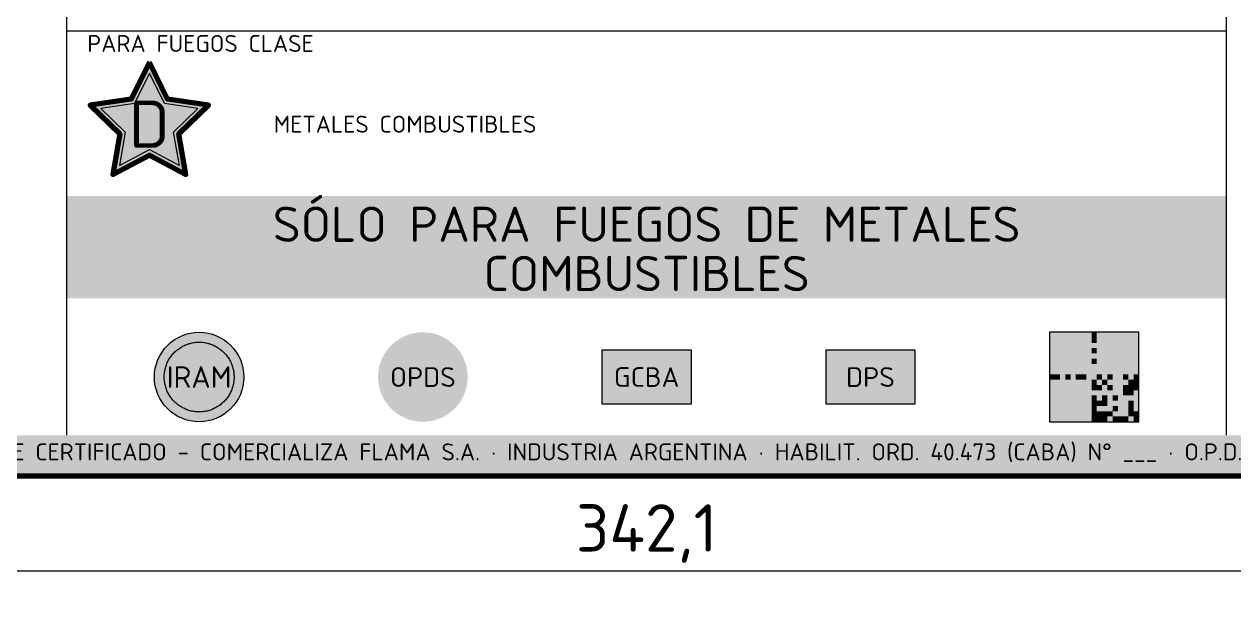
# Model space of a CAD drawing. Header units: millimetres. Extents: x 0 to 2208, y 0 to 420.
# Drawn here: x 1742.1 to 1831.3, y 230.8 to 273.2 of the extents above; entities that cross this region are included whole.
import ezdxf
from ezdxf.enums import TextEntityAlignment as Align

# ---------------------------------------------------------------- set-up
doc = ezdxf.new("R2010")
doc.units = ezdxf.units.MM
for name, color, linetype, lineweight in [('01-VISIBLE', 7, 'CONTINUOUS', 70), ('04-COTA', 3, 'CONTINUOUS', 18), ('08-FINA', 5, 'CONTINUOUS', 18), ('13-GRAFICA', 30, 'CONTINUOUS', 18)]:
    doc.layers.add(name, color=color, linetype=linetype, lineweight=lineweight)
doc.styles.add('ISO3098', font='isocpeur.ttf')
doc.dimstyles.new('FLAMA-IRAM', dxfattribs={"dimtxt": 3.5, "dimasz": 3.5, "dimexe": 2, "dimexo": 1.5, "dimgap": 1, "dimtad": 1, "dimdec": 1, "dimtxsty": 'ISO3098', "dimblk": 'IRAM_FLECHA', "dimblk1": 'IRAM_FLECHA', "dimblk2": 'IRAM_FLECHA', "dimcen": 2.5, "dimclrd": 256, "dimclre": 256, "dimclrt": 256, "dimazin": 3, "dimtfac": 1, "dimtmove": 0, "dimatfit": 3, "dimlwd": 18, "dimlwe": 18})

# ---------------------------------------------------------------- blocks, each defined once
blk = doc.blocks.new('IRAM_FLECHA')
blk.add_solid([(0, 0), (-1, 0.125), (-1, -0.125)])

msp = doc.modelspace()

# ---------------------------------------------------------------- hatches: boundary and pattern name
at = {"layer": '13-GRAFICA', "true_color": 0xffd200}
h = msp.add_hatch(color=7, dxfattribs=at)
h.dxf.hatch_style = 1
h.paths.add_polyline_path([(1751.32, 270.354), (1749.973, 267.624), (1746.959, 267.186), (1749.14, 265.061), (1748.625, 262.06), (1751.32, 263.477), (1754.015, 262.06), (1753.5, 265.061), (1755.681, 267.186), (1752.668, 267.624)])
h = msp.add_hatch(color=7, dxfattribs=at)
h.dxf.hatch_style = 1
h.paths.add_polyline_path([(1830.765, 252.924), (1830.765, 260.464), (1745.235, 260.464), (1745.235, 252.924)])
at = {"layer": '13-GRAFICA', "true_color": 0x005eaa}
h = msp.add_hatch(color=7, dxfattribs=at)
h.dxf.hatch_style = 1
h.paths.add_polyline_path([(1758.289, 247.103), (1758.287, 246.995), (1758.282, 246.887), (1758.273, 246.779), (1758.261, 246.672), (1758.245, 246.565), (1758.226, 246.459), (1758.203, 246.353), (1758.177, 246.249), (1758.147, 246.145), (1758.114, 246.042), (1758.078, 245.94), (1758.038, 245.84), (1757.995, 245.741), (1757.949, 245.643), (1757.899, 245.547), (1757.847, 245.452), (1757.791, 245.36), (1757.733, 245.269), (1757.671, 245.18), (1757.607, 245.093), (1757.54, 245.009), (1757.47, 244.926), (1757.397, 244.846), (1757.322, 244.769), (1757.245, 244.694), (1757.165, 244.621), (1757.082, 244.551), (1756.998, 244.484), (1756.911, 244.42), (1756.822, 244.358), (1756.731, 244.3), (1756.639, 244.244), (1756.544, 244.192), (1756.448, 244.142), (1756.35, 244.096), (1756.251, 244.053), (1756.151, 244.013), (1756.049, 243.977), (1755.946, 243.944), (1755.842, 243.914), (1755.738, 243.888), (1755.632, 243.865), (1755.526, 243.846), (1755.419, 243.83), (1755.312, 243.818), (1755.204, 243.809), (1755.096, 243.804), (1754.988, 243.802), (1754.88, 243.804), (1754.772, 243.809), (1754.664, 243.818), (1754.557, 243.83), (1754.45, 243.846), (1754.344, 243.865), (1754.238, 243.888), (1754.134, 243.914), (1754.03, 243.944), (1753.927, 243.977), (1753.825, 244.013), (1753.725, 244.053), (1753.626, 244.096), (1753.528, 244.142), (1753.432, 244.192), (1753.337, 244.244), (1753.245, 244.3), (1753.154, 244.358), (1753.065, 244.42), (1752.978, 244.484), (1752.894, 244.551), (1752.811, 244.621), (1752.731, 244.694), (1752.654, 244.769), (1752.579, 244.846), (1752.506, 244.926), (1752.436, 245.009), (1752.369, 245.093), (1752.305, 245.18), (1752.243, 245.269), (1752.185, 245.36), (1752.129, 245.452), (1752.077, 245.547), (1752.027, 245.643), (1751.981, 245.741), (1751.938, 245.84), (1751.898, 245.94), (1751.862, 246.042), (1751.829, 246.145), (1751.799, 246.249), (1751.773, 246.353), (1751.75, 246.459), (1751.731, 246.565), (1751.715, 246.672), (1751.703, 246.779), (1751.694, 246.887), (1751.689, 246.995), (1751.687, 247.103), (1751.689, 247.211), (1751.694, 247.319), (1751.703, 247.427), (1751.715, 247.534), (1751.731, 247.641), (1751.75, 247.747), (1751.773, 247.853), (1751.799, 247.957), (1751.829, 248.061), (1751.862, 248.164), (1751.898, 248.266), (1751.938, 248.366), (1751.981, 248.465), (1752.027, 248.563), (1752.077, 248.659), (1752.129, 248.754), (1752.185, 248.846), (1752.243, 248.937), (1752.305, 249.026), (1752.369, 249.113), (1752.436, 249.197), (1752.506, 249.28), (1752.579, 249.36), (1752.654, 249.437), (1752.731, 249.512), (1752.811, 249.585), (1752.894, 249.655), (1752.978, 249.722), (1753.065, 249.786), (1753.154, 249.848), (1753.245, 249.906), (1753.337, 249.962), (1753.432, 250.014), (1753.528, 250.064), (1753.626, 250.11), (1753.725, 250.153), (1753.825, 250.193), (1753.927, 250.229), (1754.03, 250.262), (1754.134, 250.292), (1754.238, 250.318), (1754.344, 250.341), (1754.45, 250.36), (1754.557, 250.376), (1754.664, 250.388), (1754.772, 250.397), (1754.88, 250.402), (1754.988, 250.404), (1755.096, 250.402), (1755.204, 250.397), (1755.312, 250.388), (1755.419, 250.376), (1755.526, 250.36), (1755.632, 250.341), (1755.738, 250.318), (1755.842, 250.292), (1755.946, 250.262), (1756.049, 250.229), (1756.151, 250.193), (1756.251, 250.153), (1756.35, 250.11), (1756.448, 250.064), (1756.544, 250.014), (1756.639, 249.962), (1756.731, 249.906), (1756.822, 249.848), (1756.911, 249.786), (1756.998, 249.722), (1757.082, 249.655), (1757.165, 249.585), (1757.245, 249.512), (1757.322, 249.437), (1757.397, 249.36), (1757.47, 249.28), (1757.54, 249.197), (1757.607, 249.113), (1757.671, 249.026), (1757.733, 248.937), (1757.791, 248.846), (1757.847, 248.754), (1757.899, 248.659), (1757.949, 248.563), (1757.995, 248.465), (1758.038, 248.366), (1758.078, 248.266), (1758.114, 248.164), (1758.147, 248.061), (1758.177, 247.957), (1758.203, 247.853), (1758.226, 247.747), (1758.245, 247.641), (1758.261, 247.534), (1758.273, 247.427), (1758.282, 247.319), (1758.287, 247.211)])
at = {"layer": '13-GRAFICA', "true_color": 0x009146}
h = msp.add_hatch(color=7, dxfattribs=at)
h.dxf.hatch_style = 1
h.paths.add_polyline_path([(1774.795, 247.103), (1774.793, 246.995), (1774.788, 246.887), (1774.779, 246.779), (1774.767, 246.672), (1774.751, 246.565), (1774.732, 246.459), (1774.709, 246.353), (1774.683, 246.249), (1774.653, 246.145), (1774.62, 246.042), (1774.584, 245.94), (1774.544, 245.84), (1774.501, 245.741), (1774.455, 245.643), (1774.405, 245.547), (1774.353, 245.452), (1774.297, 245.36), (1774.239, 245.269), (1774.177, 245.18), (1774.113, 245.093), (1774.046, 245.009), (1773.976, 244.926), (1773.903, 244.846), (1773.828, 244.769), (1773.751, 244.694), (1773.671, 244.621), (1773.588, 244.551), (1773.504, 244.484), (1773.417, 244.42), (1773.328, 244.358), (1773.237, 244.3), (1773.145, 244.244), (1773.05, 244.192), (1772.954, 244.142), (1772.856, 244.096), (1772.757, 244.053), (1772.657, 244.013), (1772.555, 243.977), (1772.452, 243.944), (1772.348, 243.914), (1772.244, 243.888), (1772.138, 243.865), (1772.032, 243.846), (1771.925, 243.83), (1771.818, 243.818), (1771.71, 243.809), (1771.602, 243.804), (1771.494, 243.802), (1771.386, 243.804), (1771.278, 243.809), (1771.17, 243.818), (1771.063, 243.83), (1770.956, 243.846), (1770.85, 243.865), (1770.744, 243.888), (1770.64, 243.914), (1770.536, 243.944), (1770.433, 243.977), (1770.331, 244.013), (1770.231, 244.053), (1770.132, 244.096), (1770.034, 244.142), (1769.938, 244.192), (1769.843, 244.244), (1769.751, 244.3), (1769.66, 244.358), (1769.571, 244.42), (1769.484, 244.484), (1769.4, 244.551), (1769.317, 244.621), (1769.237, 244.694), (1769.16, 244.769), (1769.085, 244.846), (1769.012, 244.926), (1768.942, 245.009), (1768.875, 245.093), (1768.811, 245.18), (1768.749, 245.269), (1768.691, 245.36), (1768.635, 245.452), (1768.583, 245.547), (1768.533, 245.643), (1768.487, 245.741), (1768.444, 245.84), (1768.404, 245.94), (1768.368, 246.042), (1768.335, 246.145), (1768.305, 246.249), (1768.279, 246.353), (1768.256, 246.459), (1768.237, 246.565), (1768.221, 246.672), (1768.209, 246.779), (1768.2, 246.887), (1768.195, 246.995), (1768.193, 247.103), (1768.195, 247.211), (1768.2, 247.319), (1768.209, 247.427), (1768.221, 247.534), (1768.237, 247.641), (1768.256, 247.747), (1768.279, 247.853), (1768.305, 247.957), (1768.335, 248.061), (1768.368, 248.164), (1768.404, 248.266), (1768.444, 248.366), (1768.487, 248.465), (1768.533, 248.563), (1768.583, 248.659), (1768.635, 248.754), (1768.691, 248.846), (1768.749, 248.937), (1768.811, 249.026), (1768.875, 249.113), (1768.942, 249.197), (1769.012, 249.28), (1769.085, 249.36), (1769.16, 249.437), (1769.237, 249.512), (1769.317, 249.585), (1769.4, 249.655), (1769.484, 249.722), (1769.571, 249.786), (1769.66, 249.848), (1769.751, 249.906), (1769.843, 249.962), (1769.938, 250.014), (1770.034, 250.064), (1770.132, 250.11), (1770.231, 250.153), (1770.331, 250.193), (1770.433, 250.229), (1770.536, 250.262), (1770.64, 250.292), (1770.744, 250.318), (1770.85, 250.341), (1770.956, 250.36), (1771.063, 250.376), (1771.17, 250.388), (1771.278, 250.397), (1771.386, 250.402), (1771.494, 250.404), (1771.602, 250.402), (1771.71, 250.397), (1771.818, 250.388), (1771.925, 250.376), (1772.032, 250.36), (1772.138, 250.341), (1772.244, 250.318), (1772.348, 250.292), (1772.452, 250.262), (1772.555, 250.229), (1772.657, 250.193), (1772.757, 250.153), (1772.856, 250.11), (1772.954, 250.064), (1773.05, 250.014), (1773.145, 249.962), (1773.237, 249.906), (1773.328, 249.848), (1773.417, 249.786), (1773.504, 249.722), (1773.588, 249.655), (1773.671, 249.585), (1773.751, 249.512), (1773.828, 249.437), (1773.903, 249.36), (1773.976, 249.28), (1774.046, 249.197), (1774.113, 249.113), (1774.177, 249.026), (1774.239, 248.937), (1774.297, 248.846), (1774.353, 248.754), (1774.405, 248.659), (1774.455, 248.563), (1774.501, 248.465), (1774.544, 248.366), (1774.584, 248.266), (1774.62, 248.164), (1774.653, 248.061), (1774.683, 247.957), (1774.709, 247.853), (1774.732, 247.747), (1774.751, 247.641), (1774.767, 247.534), (1774.779, 247.427), (1774.788, 247.319), (1774.793, 247.211)])
at = {"layer": '13-GRAFICA', "true_color": 0xffffff}
h = msp.add_hatch(color=7, dxfattribs=at)
h.dxf.hatch_style = 1
h.paths.add_polyline_path([(1824.313, 243.802), (1824.313, 250.404), (1817.711, 250.404), (1817.711, 243.802)])
at = {"layer": '13-GRAFICA', "true_color": 0x191919}
h = msp.add_hatch(color=7, dxfattribs=at)
h.dxf.hatch_style = 1
h.paths.add_polyline_path([(1817.711, 250.404), (1818.099, 250.404), (1818.099, 250.016), (1818.099, 248.074), (1818.099, 247.686), (1817.711, 247.686)])
h = msp.add_hatch(color=7, dxfattribs=at)
h.dxf.hatch_style = 1
h.paths.add_polyline_path([(1820.041, 250.404), (1820.041, 250.016), (1818.099, 250.016), (1818.099, 250.404)])
h = msp.add_hatch(color=7, dxfattribs=at)
h.dxf.hatch_style = 1
h.paths.add_polyline_path([(1820.429, 250.404), (1820.429, 247.686), (1820.041, 247.686), (1820.041, 248.074), (1820.041, 250.016), (1820.041, 250.404)])
h = msp.add_hatch(color=7, dxfattribs=at)
h.dxf.hatch_style = 1
h.paths.add_polyline_path([(1821.206, 250.016), (1821.206, 250.404), (1820.818, 250.404), (1820.818, 250.016)])
h = msp.add_hatch(color=7, dxfattribs=at)
h.dxf.hatch_style = 1
h.paths.add_polyline_path([(1821.206, 249.627), (1821.206, 250.016), (1820.818, 250.016), (1820.818, 249.627)])
h = msp.add_hatch(color=7, dxfattribs=at)
h.dxf.hatch_style = 1
h.paths.add_polyline_path([(1821.595, 250.404), (1821.983, 250.404), (1821.983, 250.016), (1821.983, 248.074), (1821.983, 247.686), (1821.595, 247.686)])
h = msp.add_hatch(color=7, dxfattribs=at)
h.dxf.hatch_style = 1
h.paths.add_polyline_path([(1823.925, 250.404), (1823.925, 250.016), (1821.983, 250.016), (1821.983, 250.404)])
h = msp.add_hatch(color=7, dxfattribs=at)
h.dxf.hatch_style = 1
h.paths.add_polyline_path([(1824.313, 250.404), (1824.313, 247.686), (1823.925, 247.686), (1823.925, 248.074), (1823.925, 250.016), (1823.925, 250.404)])
at = {"layer": '13-GRAFICA', "true_color": 0xffd200}
h = msp.add_hatch(color=7, dxfattribs=at)
h.dxf.hatch_style = 1
h.paths.add_polyline_path([(1791.301, 245.122), (1791.301, 249.084), (1784.699, 249.084), (1784.699, 245.122)])
at = {"layer": '13-GRAFICA', "true_color": 0x00468c}
h = msp.add_hatch(color=7, dxfattribs=at)
h.dxf.hatch_style = 1
h.paths.add_polyline_path([(1807.807, 245.122), (1807.807, 249.084), (1801.205, 249.084), (1801.205, 245.122)])
at = {"layer": '13-GRAFICA', "true_color": 0x191919}
h = msp.add_hatch(color=7, dxfattribs=at)
h.dxf.hatch_style = 1
h.paths.add_polyline_path([(1819.653, 248.462), (1818.488, 248.462), (1818.488, 249.627), (1819.653, 249.627)])
h = msp.add_hatch(color=7, dxfattribs=at)
h.dxf.hatch_style = 1
h.paths.add_polyline_path([(1821.206, 248.851), (1821.206, 249.239), (1820.818, 249.239), (1820.818, 248.851)])
h = msp.add_hatch(color=7, dxfattribs=at)
h.dxf.hatch_style = 1
h.paths.add_polyline_path([(1823.536, 248.462), (1822.371, 248.462), (1822.371, 249.627), (1823.536, 249.627)])
h = msp.add_hatch(color=7, dxfattribs=at)
h.dxf.hatch_style = 1
h.paths.add_polyline_path([(1818.099, 247.686), (1818.099, 248.074), (1820.041, 248.074), (1820.041, 247.686)])
h = msp.add_hatch(color=7, dxfattribs=at)
h.dxf.hatch_style = 1
h.paths.add_polyline_path([(1821.206, 248.074), (1821.206, 248.462), (1820.818, 248.462), (1820.818, 248.074)])
h = msp.add_hatch(color=7, dxfattribs=at)
h.dxf.hatch_style = 1
h.paths.add_polyline_path([(1821.983, 247.686), (1821.983, 248.074), (1823.925, 248.074), (1823.925, 247.686)])
h = msp.add_hatch(color=7, dxfattribs=at)
h.dxf.hatch_style = 1
h.paths.add_polyline_path([(1818.099, 246.909), (1818.099, 247.297), (1817.711, 247.297), (1817.711, 246.909)])
h = msp.add_hatch(color=7, dxfattribs=at)
h.dxf.hatch_style = 1
h.paths.add_polyline_path([(1818.488, 246.909), (1818.488, 247.297), (1818.099, 247.297), (1818.099, 246.909)])
h = msp.add_hatch(color=7, dxfattribs=at)
h.dxf.hatch_style = 1
h.paths.add_polyline_path([(1819.264, 246.909), (1819.264, 247.297), (1818.876, 247.297), (1818.876, 246.909)])
h = msp.add_hatch(color=7, dxfattribs=at)
h.dxf.hatch_style = 1
h.paths.add_polyline_path([(1820.041, 246.909), (1820.041, 247.297), (1819.653, 247.297), (1819.653, 246.909)])
h = msp.add_hatch(color=7, dxfattribs=at)
h.dxf.hatch_style = 1
h.paths.add_polyline_path([(1820.429, 246.909), (1820.429, 247.297), (1820.041, 247.297), (1820.041, 246.909)])
h = msp.add_hatch(color=7, dxfattribs=at)
h.dxf.hatch_style = 1
h.paths.add_polyline_path([(1821.595, 246.909), (1821.595, 247.297), (1821.206, 247.297), (1821.206, 246.909)])
h = msp.add_hatch(color=7, dxfattribs=at)
h.dxf.hatch_style = 1
h.paths.add_polyline_path([(1822.371, 246.909), (1822.371, 247.297), (1821.983, 247.297), (1821.983, 246.909)])
h = msp.add_hatch(color=7, dxfattribs=at)
h.dxf.hatch_style = 1
h.paths.add_polyline_path([(1823.536, 246.909), (1823.536, 247.297), (1823.148, 247.297), (1823.148, 246.909)])
h = msp.add_hatch(color=7, dxfattribs=at)
h.dxf.hatch_style = 1
h.paths.add_polyline_path([(1824.313, 246.909), (1824.313, 247.297), (1823.925, 247.297), (1823.925, 246.909)])
h = msp.add_hatch(color=7, dxfattribs=at)
h.dxf.hatch_style = 1
h.paths.add_polyline_path([(1817.711, 246.52), (1818.099, 246.52), (1818.099, 246.132), (1818.099, 244.19), (1818.099, 243.802), (1817.711, 243.802)])
h = msp.add_hatch(color=7, dxfattribs=at)
h.dxf.hatch_style = 1
h.paths.add_polyline_path([(1820.041, 246.52), (1820.041, 246.132), (1818.099, 246.132), (1818.099, 246.52)])
h = msp.add_hatch(color=7, dxfattribs=at)
h.dxf.hatch_style = 1
h.paths.add_polyline_path([(1820.429, 246.52), (1820.429, 243.802), (1820.041, 243.802), (1820.041, 244.19), (1820.041, 246.132), (1820.041, 246.52)])
h = msp.add_hatch(color=7, dxfattribs=at)
h.dxf.hatch_style = 1
h.paths.add_polyline_path([(1821.206, 246.52), (1821.206, 246.909), (1820.818, 246.909), (1820.818, 246.52)])
h = msp.add_hatch(color=7, dxfattribs=at)
h.dxf.hatch_style = 1
h.paths.add_polyline_path([(1821.206, 246.132), (1821.206, 246.52), (1820.818, 246.52), (1820.818, 246.132)])
h = msp.add_hatch(color=7, dxfattribs=at)
h.dxf.hatch_style = 1
h.paths.add_polyline_path([(1821.595, 246.132), (1821.595, 246.52), (1821.206, 246.52), (1821.206, 246.132)])
h = msp.add_hatch(color=7, dxfattribs=at)
h.dxf.hatch_style = 1
h.paths.add_polyline_path([(1821.983, 246.52), (1821.983, 246.909), (1821.595, 246.909), (1821.595, 246.52)])
h = msp.add_hatch(color=7, dxfattribs=at)
h.dxf.hatch_style = 1
h.paths.add_polyline_path([(1822.371, 246.132), (1822.371, 246.52), (1821.983, 246.52), (1821.983, 246.132)])
h = msp.add_hatch(color=7, dxfattribs=at)
h.dxf.hatch_style = 1
h.paths.add_polyline_path([(1823.536, 246.132), (1823.536, 246.52), (1823.148, 246.52), (1823.148, 246.132)])
h = msp.add_hatch(color=7, dxfattribs=at)
h.dxf.hatch_style = 1
h.paths.add_polyline_path([(1823.925, 246.52), (1823.925, 246.909), (1823.536, 246.909), (1823.536, 246.52)])
h = msp.add_hatch(color=7, dxfattribs=at)
h.dxf.hatch_style = 1
h.paths.add_polyline_path([(1823.925, 246.132), (1823.925, 246.52), (1823.536, 246.52), (1823.536, 246.132)])
h = msp.add_hatch(color=7, dxfattribs=at)
h.dxf.hatch_style = 1
h.paths.add_polyline_path([(1824.313, 246.52), (1824.313, 246.909), (1823.925, 246.909), (1823.925, 246.52)])
h = msp.add_hatch(color=7, dxfattribs=at)
h.dxf.hatch_style = 1
h.paths.add_polyline_path([(1824.313, 246.132), (1824.313, 246.52), (1823.925, 246.52), (1823.925, 246.132)])
h = msp.add_hatch(color=7, dxfattribs=at)
h.dxf.hatch_style = 1
h.paths.add_polyline_path([(1819.653, 244.579), (1818.488, 244.579), (1818.488, 245.744), (1819.653, 245.744)])
h = msp.add_hatch(color=7, dxfattribs=at)
h.dxf.hatch_style = 1
h.paths.add_polyline_path([(1821.206, 245.355), (1821.206, 245.744), (1820.818, 245.744), (1820.818, 245.355)])
h = msp.add_hatch(color=7, dxfattribs=at)
h.dxf.hatch_style = 1
h.paths.add_polyline_path([(1821.983, 245.355), (1821.983, 245.744), (1821.595, 245.744), (1821.595, 245.355)])
h = msp.add_hatch(color=7, dxfattribs=at)
h.dxf.hatch_style = 1
h.paths.add_polyline_path([(1822.76, 245.355), (1822.76, 245.744), (1822.371, 245.744), (1822.371, 245.355)])
h = msp.add_hatch(color=7, dxfattribs=at)
h.dxf.hatch_style = 1
h.paths.add_polyline_path([(1823.536, 245.744), (1823.536, 246.132), (1823.148, 246.132), (1823.148, 245.744)])
h = msp.add_hatch(color=7, dxfattribs=at)
h.dxf.hatch_style = 1
h.paths.add_polyline_path([(1823.925, 245.744), (1823.925, 246.132), (1823.536, 246.132), (1823.536, 245.744)])
h = msp.add_hatch(color=7, dxfattribs=at)
h.dxf.hatch_style = 1
h.paths.add_polyline_path([(1821.206, 244.967), (1821.206, 245.355), (1820.818, 245.355), (1820.818, 244.967)])
h = msp.add_hatch(color=7, dxfattribs=at)
h.dxf.hatch_style = 1
h.paths.add_polyline_path([(1821.206, 244.579), (1821.206, 244.967), (1820.818, 244.967), (1820.818, 244.579)])
h = msp.add_hatch(color=7, dxfattribs=at)
h.dxf.hatch_style = 1
h.paths.add_polyline_path([(1821.206, 244.19), (1821.206, 244.579), (1820.818, 244.579), (1820.818, 244.19)])
h = msp.add_hatch(color=7, dxfattribs=at)
h.dxf.hatch_style = 1
h.paths.add_polyline_path([(1821.595, 244.967), (1821.595, 245.355), (1821.206, 245.355), (1821.206, 244.967)])
h = msp.add_hatch(color=7, dxfattribs=at)
h.dxf.hatch_style = 1
h.paths.add_polyline_path([(1821.595, 244.19), (1821.595, 244.579), (1821.206, 244.579), (1821.206, 244.19)])
h = msp.add_hatch(color=7, dxfattribs=at)
h.dxf.hatch_style = 1
h.paths.add_polyline_path([(1821.983, 244.967), (1821.983, 245.355), (1821.595, 245.355), (1821.595, 244.967)])
h = msp.add_hatch(color=7, dxfattribs=at)
h.dxf.hatch_style = 1
h.paths.add_polyline_path([(1821.983, 244.19), (1821.983, 244.579), (1821.595, 244.579), (1821.595, 244.19)])
h = msp.add_hatch(color=7, dxfattribs=at)
h.dxf.hatch_style = 1
h.paths.add_polyline_path([(1822.371, 244.19), (1822.371, 244.579), (1821.983, 244.579), (1821.983, 244.19)])
h = msp.add_hatch(color=7, dxfattribs=at)
h.dxf.hatch_style = 1
h.paths.add_polyline_path([(1822.76, 244.579), (1822.76, 244.967), (1822.371, 244.967), (1822.371, 244.579)])
h = msp.add_hatch(color=7, dxfattribs=at)
h.dxf.hatch_style = 1
h.paths.add_polyline_path([(1823.925, 244.967), (1823.925, 245.355), (1823.536, 245.355), (1823.536, 244.967)])
h = msp.add_hatch(color=7, dxfattribs=at)
h.dxf.hatch_style = 1
h.paths.add_polyline_path([(1823.925, 244.579), (1823.925, 244.967), (1823.536, 244.967), (1823.536, 244.579)])
h = msp.add_hatch(color=7, dxfattribs=at)
h.dxf.hatch_style = 1
h.paths.add_polyline_path([(1823.925, 244.19), (1823.925, 244.579), (1823.536, 244.579), (1823.536, 244.19)])
h = msp.add_hatch(color=7, dxfattribs=at)
h.dxf.hatch_style = 1
h.paths.add_polyline_path([(1824.313, 244.19), (1824.313, 244.579), (1823.925, 244.579), (1823.925, 244.19)])
h = msp.add_hatch(color=7, dxfattribs=at)
h.dxf.hatch_style = 1
h.paths.add_polyline_path([(1818.099, 243.802), (1818.099, 244.19), (1820.041, 244.19), (1820.041, 243.802)])
h = msp.add_hatch(color=7, dxfattribs=at)
h.dxf.hatch_style = 1
h.paths.add_polyline_path([(1821.206, 243.802), (1821.206, 244.19), (1820.818, 244.19), (1820.818, 243.802)])
h = msp.add_hatch(color=7, dxfattribs=at)
h.dxf.hatch_style = 1
h.paths.add_polyline_path([(1821.595, 243.802), (1821.595, 244.19), (1821.206, 244.19), (1821.206, 243.802)])
h = msp.add_hatch(color=7, dxfattribs=at)
h.dxf.hatch_style = 1
h.paths.add_polyline_path([(1821.983, 243.802), (1821.983, 244.19), (1821.595, 244.19), (1821.595, 243.802)])
h = msp.add_hatch(color=7, dxfattribs=at)
h.dxf.hatch_style = 1
h.paths.add_polyline_path([(1822.76, 243.802), (1822.76, 244.19), (1822.371, 244.19), (1822.371, 243.802)])
h = msp.add_hatch(color=7, dxfattribs=at)
h.dxf.hatch_style = 1
h.paths.add_polyline_path([(1823.148, 243.802), (1823.148, 244.19), (1822.76, 244.19), (1822.76, 243.802)])
h = msp.add_hatch(color=7, dxfattribs=at)
h.dxf.hatch_style = 1
h.paths.add_polyline_path([(1823.536, 243.802), (1823.536, 244.19), (1823.148, 244.19), (1823.148, 243.802)])
h = msp.add_hatch(color=7, dxfattribs=at)
h.dxf.hatch_style = 1
h.paths.add_polyline_path([(1824.313, 243.802), (1824.313, 244.19), (1823.925, 244.19), (1823.925, 243.802)])
at = {"layer": '13-GRAFICA', "true_color": 0xffd200}
h = msp.add_hatch(color=7, dxfattribs=at)
h.dxf.hatch_style = 1
h.paths.add_polyline_path([(1873.53, 239.802), (1873.53, 242.802), (1702.47, 242.802), (1702.47, 239.802)])

# ---------------------------------------------------------------- linework, layer by layer
at = {"layer": '01-VISIBLE'}
for points in [[(1702.47, 239.802), (1873.53, 239.802), (1873.53, 357.198), (1702.47, 357.198)], [(1751.32, 270.354), (1749.973, 267.624), (1746.959, 267.186), (1749.14, 265.061), (1748.625, 262.06), (1751.32, 263.477), (1754.015, 262.06), (1753.5, 265.061), (1755.681, 267.186), (1752.668, 267.624)]]:
    msp.add_lwpolyline(points, close=True, dxfattribs=at)
at = {"layer": '08-FINA'}
for p, q in [((1745.235, 242.802), (1745.235, 357.198)), ((1830.765, 242.802), (1830.765, 357.198)), ((1745.235, 272.654), (1830.765, 272.654))]:
    msp.add_line(p, q, dxfattribs=at)
for points in [[(1817.711, 243.802), (1824.313, 243.802), (1824.313, 250.404), (1817.711, 250.404)], [(1791.301, 245.122), (1791.301, 249.084), (1784.699, 249.084), (1784.699, 245.122)], [(1807.807, 245.122), (1807.807, 249.084), (1801.205, 249.084), (1801.205, 245.122)]]:
    msp.add_lwpolyline(points, close=True, dxfattribs=at)
msp.add_circle((1754.988, 247.103), 3.301, dxfattribs=at)
at = {"layer": '13-GRAFICA', "true_color": 0x191919}
msp.add_lwpolyline([(1751.32, 269.529), (1750.215, 267.29), (1747.744, 266.931), (1749.532, 265.188), (1749.11, 262.727), (1751.32, 263.889), (1753.53, 262.727), (1753.108, 265.188), (1754.896, 266.931), (1752.425, 267.29)], close=True, dxfattribs=at)
at = {"layer": '13-GRAFICA', "true_color": 0xffffff}
msp.add_lwpolyline([(1757.563, 247.103), (1757.562, 247.019), (1757.557, 246.935), (1757.551, 246.851), (1757.541, 246.767), (1757.529, 246.684), (1757.514, 246.601), (1757.496, 246.518), (1757.475, 246.437), (1757.452, 246.355), (1757.426, 246.275), (1757.398, 246.196), (1757.367, 246.118), (1757.333, 246.04), (1757.297, 245.964), (1757.259, 245.889), (1757.218, 245.815), (1757.175, 245.743), (1757.129, 245.672), (1757.081, 245.603), (1757.031, 245.535), (1756.979, 245.469), (1756.924, 245.405), (1756.867, 245.343), (1756.809, 245.282), (1756.748, 245.224), (1756.686, 245.167), (1756.622, 245.113), (1756.556, 245.06), (1756.488, 245.01), (1756.419, 244.962), (1756.348, 244.916), (1756.276, 244.873), (1756.202, 244.832), (1756.127, 244.794), (1756.051, 244.758), (1755.973, 244.724), (1755.895, 244.693), (1755.816, 244.665), (1755.736, 244.639), (1755.654, 244.616), (1755.573, 244.595), (1755.49, 244.578), (1755.408, 244.562), (1755.324, 244.55), (1755.24, 244.54), (1755.156, 244.534), (1755.072, 244.529), (1754.988, 244.528), (1754.904, 244.529), (1754.82, 244.534), (1754.736, 244.54), (1754.652, 244.55), (1754.569, 244.562), (1754.486, 244.578), (1754.403, 244.595), (1754.322, 244.616), (1754.241, 244.639), (1754.16, 244.665), (1754.081, 244.693), (1754.003, 244.724), (1753.925, 244.758), (1753.849, 244.794), (1753.774, 244.832), (1753.701, 244.873), (1753.628, 244.916), (1753.558, 244.962), (1753.488, 245.01), (1753.421, 245.06), (1753.355, 245.113), (1753.29, 245.167), (1753.228, 245.224), (1753.167, 245.282), (1753.109, 245.343), (1753.052, 245.405), (1752.998, 245.469), (1752.945, 245.535), (1752.895, 245.603), (1752.847, 245.672), (1752.801, 245.743), (1752.758, 245.815), (1752.717, 245.889), (1752.679, 245.964), (1752.643, 246.04), (1752.609, 246.118), (1752.578, 246.196), (1752.55, 246.275), (1752.524, 246.355), (1752.501, 246.437), (1752.48, 246.518), (1752.463, 246.601), (1752.448, 246.684), (1752.435, 246.767), (1752.426, 246.851), (1752.419, 246.935), (1752.415, 247.019), (1752.413, 247.103), (1752.415, 247.187), (1752.419, 247.271), (1752.426, 247.355), (1752.435, 247.439), (1752.448, 247.522), (1752.463, 247.605), (1752.48, 247.688), (1752.501, 247.769), (1752.524, 247.85), (1752.55, 247.931), (1752.578, 248.01), (1752.609, 248.088), (1752.643, 248.166), (1752.679, 248.242), (1752.717, 248.317), (1752.758, 248.39), (1752.801, 248.463), (1752.847, 248.534), (1752.895, 248.603), (1752.945, 248.67), (1752.998, 248.736), (1753.052, 248.801), (1753.109, 248.863), (1753.167, 248.924), (1753.228, 248.982), (1753.29, 249.039), (1753.355, 249.093), (1753.421, 249.146), (1753.488, 249.196), (1753.558, 249.244), (1753.628, 249.29), (1753.701, 249.333), (1753.774, 249.374), (1753.849, 249.412), (1753.925, 249.448), (1754.003, 249.482), (1754.081, 249.513), (1754.16, 249.541), (1754.241, 249.567), (1754.322, 249.59), (1754.403, 249.611), (1754.486, 249.628), (1754.569, 249.643), (1754.652, 249.656), (1754.736, 249.665), (1754.82, 249.672), (1754.904, 249.677), (1754.988, 249.678), (1755.072, 249.677), (1755.156, 249.672), (1755.24, 249.665), (1755.324, 249.656), (1755.408, 249.643), (1755.49, 249.628), (1755.573, 249.611), (1755.654, 249.59), (1755.736, 249.567), (1755.816, 249.541), (1755.895, 249.513), (1755.973, 249.482), (1756.051, 249.448), (1756.127, 249.412), (1756.202, 249.374), (1756.276, 249.333), (1756.348, 249.29), (1756.419, 249.244), (1756.488, 249.196), (1756.556, 249.146), (1756.622, 249.093), (1756.686, 249.039), (1756.748, 248.982), (1756.809, 248.924), (1756.867, 248.863), (1756.924, 248.801), (1756.979, 248.736), (1757.031, 248.67), (1757.081, 248.603), (1757.129, 248.534), (1757.175, 248.463), (1757.218, 248.39), (1757.259, 248.317), (1757.297, 248.242), (1757.333, 248.166), (1757.367, 248.088), (1757.398, 248.01), (1757.426, 247.931), (1757.452, 247.85), (1757.475, 247.769), (1757.496, 247.688), (1757.514, 247.605), (1757.529, 247.522), (1757.541, 247.439), (1757.551, 247.355), (1757.557, 247.271), (1757.562, 247.187)], close=True, dxfattribs=at)

# ---------------------------------------------------------------- texts
at = {"layer": '13-GRAFICA', "true_color": 0x191919, "style": 'ISO3098'}
msp.add_text('PARA FUEGOS CLASE', height=1.25, dxfattribs=at).set_placement((1746.735, 272.354), align=Align.TOP_LEFT)
for s, height, p in [('D', 3.485, (1751.32, 265.769)), ('GCBA', 1.4525, (1788, 247.103))]:
    msp.add_text(s, height=height, dxfattribs=at).set_placement(p, align=Align.MIDDLE_CENTER)
msp.add_text('METALES COMBUSTIBLES', height=1.25, dxfattribs=at).set_placement((1760.49, 265.769), align=Align.MIDDLE_LEFT)
for s, height, p in [('SÓLO PARA FUEGOS DE METALES', 2.6, (1788, 259.684)), ('COMBUSTIBLES', 2.6, (1788, 256.044)), ('FABRICANTE CERTIFICADO - COMERCIALIZA FLAMA S.A. · INDUSTRIA ARGENTINA · HABILIT. ORD. 40.473 (CABA) N° ___ · O.P.D.S. REG. N° ___', 1.25, (1788, 242.202))]:
    msp.add_text(s, height=height, dxfattribs=at).set_placement(p, align=Align.TOP_CENTER)
at = {"layer": '13-GRAFICA', "true_color": 0xffffff, "style": 'ISO3098'}
for s, height, p in [('IRAM', 1.5846, (1754.988, 247.103)), ('OPDS', 1.4525, (1771.494, 247.103)), ('DPS', 1.4525, (1804.506, 247.103))]:
    msp.add_text(s, height=height, dxfattribs=at).set_placement(p, align=Align.MIDDLE_CENTER)

# ---------------------------------------------------------------- dimensions: what is measured, and where the dimension line sits
at = {"layer": '04-COTA'}
msp.add_linear_dim(base=(1702.47, 232.802), p1=(1702.47, 239.802), p2=(1873.53, 239.802), dimstyle='FLAMA-IRAM', override={"dimlfac": 2}, dxfattribs=at).render()

doc.saveas('drawing.dxf')
